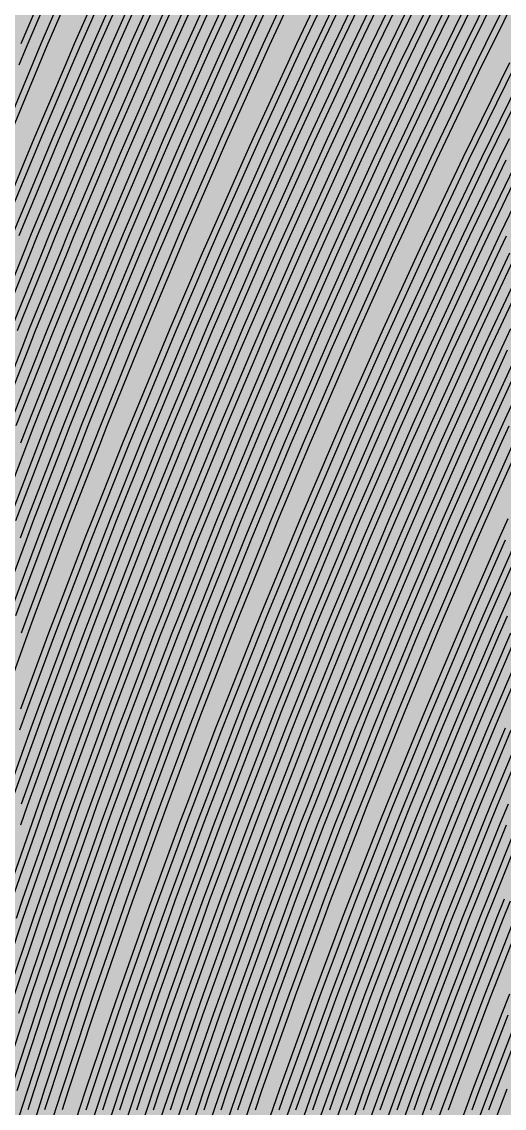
# Model space of a CAD drawing. Header units: metres. Extents: x -7220 to 10980, y -29667 to 1833.
# Drawn here: x 2994.9 to 3153.5, y -16898 to -16540.7 of the extents above; entities that cross this region are included whole.
import ezdxf

# ---------------------------------------------------------------- set-up
doc = ezdxf.new("R2010")
doc.units = ezdxf.units.M
doc.layers.add('Metal1', color=4, linetype='CONTINUOUS')
doc.layers.add('Polyimide', color=7, linetype='CONTINUOUS')

msp = doc.modelspace()

# ---------------------------------------------------------------- hatches: boundary and pattern name
at = {"layer": 'Polyimide'}
msp.add_hatch(color=7, dxfattribs=at).paths.add_polyline_path([(4099.45, -13861.55), (4142.64, -14152.77), (4214.18, -14438.35), (4313.36, -14715.55), (4439.24, -14981.69), (4590.59, -15234.21), (4765.97, -15470.68), (4963.68, -15688.82), (5181.82, -15886.53), (5418.29, -16061.91), (5670.81, -16213.26), (5936.95, -16339.14), (6214.15, -16438.32), (6499.73, -16509.85), (6790.95, -16553.05), (7085, -16567.5), (9980.38, -16567.5), (10058.79, -16571.35), (10136.45, -16582.87), (10212.6, -16601.95), (10286.52, -16628.4), (10357.49, -16661.96), (10424.83, -16702.32), (10487.89, -16749.09), (10546.06, -16801.81), (10598.78, -16859.98), (10645.55, -16923.04), (10685.91, -16990.38), (10719.48, -17061.35), (10745.93, -17135.27), (10765, -17211.43), (10776.52, -17289.08), (10780.38, -17367.5), (10780.38, -21957.3), (10741.61, -22012.91), (10705.97, -22070.59), (10673.58, -22130.14), (10644.53, -22191.39), (10618.92, -22254.16), (10596.82, -22318.25), (10578.3, -22383.46), (10563.41, -22449.6), (10552.21, -22516.46), (10544.72, -22583.84), (10540.97, -22651.53), (10540.97, -22719.32), (10544.72, -22787.01), (10552.21, -22854.38), (10563.41, -22921.24), (10578.3, -22987.38), (10596.82, -23052.6), (10618.92, -23116.68), (10644.53, -23179.45), (10673.58, -23240.71), (10705.97, -23300.26), (10741.61, -23357.93), (10780.38, -23413.54), (10780.38, -28667.5), (10776.52, -28745.91), (10765, -28823.57), (10745.93, -28899.73), (10719.48, -28973.65), (10685.91, -29044.62), (10645.55, -29111.96), (10598.78, -29175.01), (10546.06, -29233.19), (10487.89, -29285.91), (10424.83, -29332.68), (10357.49, -29373.04), (10286.52, -29406.6), (10212.6, -29433.05), (10136.45, -29452.13), (10058.79, -29463.65), (9980.38, -29467.5), (-6219.63, -29467.5), (-6298.04, -29463.65), (-6375.7, -29452.13), (-6451.85, -29433.05), (-6525.77, -29406.6), (-6596.74, -29373.04), (-6664.08, -29332.68), (-6727.14, -29285.91), (-6785.31, -29233.19), (-6838.03, -29175.01), (-6884.8, -29111.96), (-6925.16, -29044.62), (-6958.73, -28973.65), (-6985.18, -28899.73), (-7004.25, -28823.57), (-7015.77, -28745.91), (-7019.63, -28667.5), (-7019.63, -23426.32), (-6979.36, -23370.07), (-6942.33, -23311.63), (-6908.66, -23251.2), (-6878.45, -23188.96), (-6851.81, -23125.12), (-6828.81, -23059.88), (-6809.53, -22993.44), (-6794.04, -22926.02), (-6782.37, -22857.83), (-6774.57, -22789.09), (-6770.67, -22720.02), (-6770.67, -22650.84), (-6774.57, -22581.77), (-6782.37, -22513.03), (-6794.04, -22444.84), (-6809.53, -22377.42), (-6828.81, -22310.98), (-6851.81, -22245.74), (-6878.45, -22181.89), (-6908.66, -22119.66), (-6942.33, -22059.22), (-6979.36, -22000.79), (-7019.63, -21944.54), (-7019.63, -17367.5), (-7015.77, -17289.08), (-7004.25, -17211.43), (-6985.18, -17135.27), (-6958.73, -17061.35), (-6925.16, -16990.38), (-6884.8, -16923.04), (-6838.03, -16859.98), (-6785.31, -16801.81), (-6727.14, -16749.09), (-6664.08, -16702.32), (-6596.74, -16661.96), (-6525.77, -16628.4), (-6451.85, -16601.95), (-6375.7, -16582.87), (-6298.04, -16571.35), (-6219.63, -16567.5), (-3314, -16567.5), (-3019.95, -16553.05), (-2728.73, -16509.85), (-2443.15, -16438.32), (-2165.95, -16339.14), (-1899.81, -16213.26), (-1647.29, -16061.91), (-1410.82, -15886.53), (-1192.68, -15688.82), (-994.97, -15470.68), (-819.59, -15234.21), (-668.24, -14981.69), (-542.36, -14715.55), (-443.18, -14438.35), (-371.64, -14152.77), (-328.45, -13861.55), (-314, -13567.5), (-314, -13373.48), (-317.45, -13328.11), (-327.72, -13283.78), (-344.58, -13241.52), (-367.63, -13202.3), (-396.35, -13167.01), (-430.08, -13136.47), (-468.03, -13111.38), (-509.35, -13092.32), (-509.35, -13092.32), (-578.18, -13061.27), (-642.2, -13021.24), (-700.26, -12972.96), (-751.3, -12917.31), (-794.39, -12855.3), (-828.74, -12788.06), (-853.73, -12716.8), (-868.91, -12642.84), (-874, -12567.5), (-868.91, -12492.16), (-853.73, -12418.19), (-828.74, -12346.94), (-794.39, -12279.7), (-751.3, -12217.69), (-700.26, -12162.04), (-642.2, -12113.76), (-578.18, -12073.73), (-509.35, -12042.68), (-509.35, -12042.68), (-468.03, -12023.62), (-430.08, -11998.53), (-396.35, -11967.99), (-367.63, -11932.7), (-344.58, -11893.47), (-327.72, -11851.21), (-317.45, -11806.89), (-314, -11761.52), (-314, -11074.31), (-317.45, -11028.94), (-327.72, -10984.62), (-344.58, -10942.36), (-367.63, -10903.13), (-396.35, -10867.84), (-430.08, -10837.3), (-468.03, -10812.21), (-509.35, -10793.16), (-509.35, -10793.16), (-578.18, -10762.1), (-642.2, -10722.07), (-700.26, -10673.8), (-751.3, -10618.15), (-794.39, -10556.13), (-828.74, -10488.89), (-853.73, -10417.64), (-868.91, -10343.67), (-874, -10268.33), (-868.91, -10192.99), (-853.73, -10119.03), (-828.74, -10047.77), (-794.39, -9980.53), (-751.3, -9918.52), (-700.26, -9862.87), (-642.2, -9814.59), (-578.18, -9774.56), (-509.35, -9743.51), (-509.35, -9743.51), (-468.03, -9724.45), (-430.08, -9699.36), (-396.35, -9668.82), (-367.63, -9633.53), (-344.58, -9594.31), (-327.72, -9552.05), (-317.45, -9507.72), (-314, -9462.35), (-314, -8775.14), (-317.45, -8729.78), (-327.72, -8685.45), (-344.58, -8643.19), (-367.63, -8603.96), (-396.35, -8568.68), (-430.08, -8538.14), (-468.03, -8513.05), (-509.35, -8493.99), (-509.35, -8493.99), (-578.18, -8462.94), (-642.2, -8422.91), (-700.26, -8374.63), (-751.3, -8318.98), (-794.39, -8256.97), (-828.74, -8189.73), (-853.73, -8118.47), (-868.91, -8044.5), (-874, -7969.17), (-868.91, -7893.83), (-853.73, -7819.86), (-828.74, -7748.61), (-794.39, -7681.36), (-751.3, -7619.35), (-700.26, -7563.7), (-642.2, -7515.42), (-578.18, -7475.4), (-509.35, -7444.34), (-509.35, -7444.34), (-468.03, -7425.28), (-430.08, -7400.2), (-396.35, -7369.66), (-367.63, -7334.37), (-344.58, -7295.14), (-327.72, -7252.88), (-317.45, -7208.56), (-314, -7163.19), (-314, -6475.98), (-317.45, -6430.61), (-327.72, -6386.29), (-344.58, -6344.02), (-367.63, -6304.8), (-396.35, -6269.51), (-430.08, -6238.97), (-468.03, -6213.88), (-509.35, -6194.82), (-509.35, -6194.82), (-578.18, -6163.77), (-642.2, -6123.74), (-700.26, -6075.46), (-751.3, -6019.81), (-794.39, -5957.8), (-828.74, -5890.56), (-853.73, -5819.31), (-868.91, -5745.34), (-874, -5670), (-868.91, -5594.66), (-853.73, -5520.69), (-828.74, -5449.44), (-794.39, -5382.2), (-751.3, -5320.19), (-700.26, -5264.54), (-642.2, -5216.26), (-578.18, -5176.23), (-509.35, -5145.18), (-509.35, -5145.18), (-468.03, -5126.12), (-430.08, -5101.03), (-396.35, -5070.49), (-367.63, -5035.2), (-344.58, -4995.98), (-327.72, -4953.71), (-317.45, -4909.39), (-314, -4864.02), (-314, 380), (-314, 1532.5), (-269, 1532.5), (-268.78, 1525.63), (-268.1, 1518.79), (-266.98, 1512.02), (-265.42, 1505.32), (-263.43, 1498.75), (-261.01, 1492.32), (-258.17, 1486.06), (-254.93, 1480), (-251.3, 1474.17), (-247.3, 1468.58), (-242.94, 1463.27), (-238.25, 1458.25), (-233.23, 1453.56), (-227.92, 1449.2), (-222.33, 1445.2), (-216.5, 1441.57), (-210.44, 1438.33), (-204.18, 1435.49), (-197.75, 1433.07), (-191.18, 1431.08), (-184.48, 1429.52), (-177.71, 1428.4), (-170.87, 1427.72), (-164, 1427.5), (-157.13, 1427.72), (-150.29, 1428.4), (-143.52, 1429.52), (-136.82, 1431.08), (-130.25, 1433.07), (-123.82, 1435.49), (-117.56, 1438.33), (-111.5, 1441.57), (-105.67, 1445.2), (-100.08, 1449.2), (-94.77, 1453.56), (-89.75, 1458.25), (-85.06, 1463.27), (-80.7, 1468.58), (-76.7, 1474.17), (-73.07, 1480), (-69.83, 1486.06), (-66.99, 1492.32), (-64.57, 1498.75), (-62.58, 1505.32), (-61.02, 1512.02), (-59.9, 1518.79), (-59.22, 1525.63), (-59, 1532.5), (1786, 1532.5), (3835, 1532.5), (3835.21, 1539.04), (3835.86, 1545.55), (3836.92, 1552.01), (3838.41, 1558.38), (3840.31, 1564.64), (3842.61, 1570.77), (3845.31, 1576.73), (3848.4, 1582.5), (3851.85, 1588.06), (3855.66, 1593.38), (3859.82, 1598.43), (3864.29, 1603.21), (3869.07, 1607.68), (3874.12, 1611.84), (3879.44, 1615.65), (3885, 1619.1), (3890.77, 1622.19), (3896.73, 1624.89), (3902.86, 1627.19), (3909.12, 1629.09), (3915.49, 1630.58), (3921.95, 1631.64), (3928.46, 1632.29), (3935, 1632.5), (3941.54, 1632.29), (3948.05, 1631.64), (3954.51, 1630.58), (3960.88, 1629.09), (3967.14, 1627.19), (3973.27, 1624.89), (3979.23, 1622.19), (3985, 1619.1), (3990.56, 1615.65), (3995.88, 1611.84), (4000.93, 1607.68), (4005.71, 1603.21), (4010.18, 1598.43), (4014.34, 1593.38), (4018.15, 1588.06), (4021.6, 1582.5), (4024.69, 1576.73), (4027.39, 1570.77), (4029.69, 1564.64), (4031.59, 1558.38), (4033.08, 1552.01), (4034.14, 1545.55), (4034.79, 1539.04), (4035, 1532.5), (4085, 1532.5), (4085, 380), (4085, 330), (4085, -4864.02), (4088.45, -4909.39), (4098.72, -4953.71), (4115.58, -4995.98), (4138.63, -5035.2), (4167.35, -5070.49), (4201.08, -5101.03), (4239.03, -5126.12), (4280.35, -5145.18), (4280.35, -5145.18), (4349.18, -5176.23), (4413.2, -5216.26), (4471.26, -5264.54), (4522.3, -5320.19), (4565.39, -5382.2), (4599.74, -5449.44), (4624.73, -5520.69), (4639.91, -5594.66), (4645, -5670), (4639.91, -5745.34), (4624.73, -5819.31), (4599.74, -5890.56), (4565.39, -5957.8), (4522.3, -6019.81), (4471.26, -6075.46), (4413.2, -6123.74), (4349.18, -6163.77), (4280.35, -6194.82), (4239.03, -6213.88), (4201.08, -6238.97), (4167.35, -6269.51), (4138.63, -6304.8), (4115.58, -6344.02), (4098.72, -6386.29), (4088.45, -6430.61), (4085, -6475.98), (4085, -13567.5), (4099.45, -13861.55)])

# ---------------------------------------------------------------- linework, layer by layer
at = {"layer": 'Metal1'}
for points in [[(2985.22, -16672.87), (2994.98, -16647.93), (2997.49, -16641.62), (3007.6, -16616.68), (3010.2, -16610.37), (3020.66, -16585.43), (3023.35, -16579.12), (3034.17, -16554.18), (3036.96, -16547.86), (3048.14, -16522.93)], [(2985.54, -16641.62), (2995.55, -16616.68), (2998.13, -16610.37), (3008.48, -16585.43), (3011.15, -16579.12), (3021.86, -16554.18), (3024.62, -16547.87), (3035.69, -16522.94)], [(2986.05, -16610.37), (2996.31, -16585.44), (2998.95, -16579.12), (3009.56, -16554.19), (3012.29, -16547.87), (3023.25, -16522.94)], [(3123.86, -16523.79), (3111.85, -16548.7), (3108.85, -16555.02), (3097.23, -16579.93), (3094.33, -16586.24), (3083.1, -16611.16), (3080.3, -16617.47), (3069.44, -16642.39), (3066.74, -16648.7), (3056.26, -16673.62), (3053.65, -16679.92), (3043.53, -16704.85), (3041.02, -16711.15), (3031.27, -16736.08), (3028.85, -16742.38), (3019.46, -16767.31), (3017.14, -16773.6), (3008.1, -16798.53), (3005.86, -16804.83), (2997.18, -16829.76), (2995.03, -16836.06), (2986.69, -16860.99)], [(3062.4, -16523.76), (3051.11, -16548.68), (3048.3, -16554.99), (3037.39, -16579.91), (3034.67, -16586.22), (3024.12, -16611.14), (3021.49, -16617.44), (3011.29, -16642.37), (3008.76, -16648.67), (2998.91, -16673.6), (2996.47, -16679.9), (2986.97, -16704.83)], [(3074.84, -16523.77), (3063.45, -16548.68), (3060.61, -16554.99), (3049.59, -16579.91), (3046.84, -16586.22), (3036.19, -16611.14), (3033.54, -16617.45), (3023.24, -16642.37), (3020.68, -16648.67), (3010.74, -16673.6), (3008.27, -16679.9), (2998.68, -16704.83), (2996.3, -16711.13), (2987.06, -16736.06)], [(3049.96, -16523.76), (3038.78, -16548.68), (3036, -16554.98), (3025.19, -16579.91), (3022.5, -16586.21), (3012.05, -16611.14), (3009.45, -16617.44), (2999.35, -16642.36), (2996.84, -16648.67), (2987.08, -16673.59)], [(2987.13, -16922.86), (2994.93, -16897.92), (2996.95, -16891.61), (3005.09, -16866.66), (3007.19, -16860.36), (3015.69, -16835.41), (3017.88, -16829.11), (3026.73, -16804.16), (3029.01, -16797.85), (3038.21, -16772.91), (3040.59, -16766.6), (3050.15, -16741.66), (3052.62, -16735.35), (3062.55, -16710.41), (3065.11, -16704.09), (3075.41, -16679.16), (3078.07, -16672.84), (3088.75, -16647.91), (3091.5, -16641.59), (3102.56, -16616.66), (3105.42, -16610.34), (3116.86, -16585.41), (3119.82, -16579.08), (3131.65, -16554.16), (3134.71, -16547.83), (3146.94, -16522.91)], [(3037.52, -16523.75), (3026.45, -16548.67), (3023.7, -16554.98), (3012.99, -16579.9), (3010.33, -16586.21), (2999.97, -16611.13), (2997.4, -16617.43), (2987.4, -16642.36)], [(3087.73, -16523.77), (3076.21, -16548.69), (3073.34, -16555), (3062.2, -16579.92), (3059.42, -16586.23), (3048.65, -16611.15), (3045.97, -16617.45), (3035.55, -16642.37), (3032.97, -16648.68), (3022.91, -16673.6), (3020.42, -16679.91), (3010.72, -16704.83), (3008.31, -16711.13), (2998.96, -16736.06), (2996.64, -16742.36), (2987.64, -16767.29)], [(3136.3, -16523.8), (3124.18, -16548.7), (3121.15, -16555.02), (3109.43, -16579.93), (3106.5, -16586.25), (3095.17, -16611.16), (3092.34, -16617.47), (3081.39, -16642.39), (3078.66, -16648.7), (3068.08, -16673.62), (3065.45, -16679.93), (3055.25, -16704.85), (3052.71, -16711.15), (3042.88, -16736.08), (3040.43, -16742.38), (3030.96, -16767.31), (3028.61, -16773.61), (3019.49, -16798.54), (3017.24, -16804.83), (3008.47, -16829.77), (3006.3, -16836.06), (2997.89, -16861), (2995.81, -16867.29), (2987.74, -16892.22)], [(3025.08, -16523.75), (3014.12, -16548.67), (3011.39, -16554.98), (3000.79, -16579.9), (2998.16, -16586.2), (2987.9, -16611.13)], [(2988.31, -16579.13), (2998.65, -16554.19), (3001.31, -16547.88), (3012, -16522.94)], [(2989.12, -16797.86), (2998.04, -16772.92), (3000.34, -16766.61), (3009.61, -16741.67), (3012, -16735.36), (3021.62, -16710.42), (3024.11, -16704.11), (3034.09, -16679.17), (3036.66, -16672.85), (3047.01, -16647.92), (3049.68, -16641.6), (3060.39, -16616.67), (3063.16, -16610.35), (3074.25, -16585.42), (3077.11, -16579.1), (3088.58, -16554.17), (3091.54, -16547.84), (3103.4, -16522.92)], [(2989.64, -16829.11), (2998.29, -16804.17), (3000.52, -16797.86), (3009.52, -16772.92), (3011.84, -16766.61), (3021.19, -16741.67), (3023.61, -16735.35), (3033.32, -16710.42), (3035.82, -16704.1), (3045.89, -16679.17), (3048.49, -16672.85), (3058.93, -16647.92), (3061.63, -16641.6), (3072.44, -16616.67), (3075.23, -16610.34), (3086.42, -16585.42), (3089.31, -16579.09), (3100.89, -16554.17), (3103.88, -16547.84), (3115.84, -16522.92)], [(3013.83, -16523.74), (3003.15, -16548.66), (3000.49, -16554.96), (2990.16, -16579.89)], [(2990.39, -16860.36), (2998.77, -16835.42), (3000.94, -16829.11), (3009.66, -16804.17), (3011.92, -16797.86), (3021, -16772.92), (3023.34, -16766.6), (3032.78, -16741.67), (3035.21, -16735.35), (3045.01, -16710.42), (3047.54, -16704.1), (3057.7, -16679.17), (3060.32, -16672.85), (3070.86, -16647.92), (3073.58, -16641.59), (3084.49, -16616.67), (3087.31, -16610.34), (3098.6, -16585.42), (3101.51, -16579.09), (3113.19, -16554.17), (3116.21, -16547.84), (3128.28, -16522.92)], [(2990.96, -16704.12), (3000.51, -16679.18), (3002.97, -16672.87), (3012.86, -16647.93), (3015.42, -16641.61), (3025.67, -16616.68), (3028.31, -16610.36), (3038.92, -16585.43), (3041.65, -16579.11), (3052.63, -16554.18), (3055.46, -16547.86), (3066.8, -16522.93)], [(2990.98, -16735.37), (3000.28, -16710.43), (3002.67, -16704.12), (3012.31, -16679.18), (3014.8, -16672.86), (3024.79, -16647.93), (3027.37, -16641.61), (3037.72, -16616.68), (3040.38, -16610.36), (3051.09, -16585.43), (3053.86, -16579.11), (3064.93, -16554.18), (3067.79, -16547.85), (3079.24, -16522.93)], [(3105.2, -16523.78), (3093.35, -16548.7), (3090.4, -16555.01), (3078.93, -16579.93), (3076.07, -16586.24), (3064.99, -16611.15), (3062.23, -16617.46), (3051.52, -16642.38), (3048.85, -16648.69), (3038.51, -16673.61), (3035.94, -16679.92), (3025.96, -16704.84), (3023.49, -16711.15), (3013.87, -16736.07), (3011.48, -16742.37), (3002.22, -16767.3), (2999.92, -16773.6), (2991.01, -16798.53)], [(2991.14, -16672.87), (3000.94, -16647.93), (3003.47, -16641.62), (3013.62, -16616.68), (3016.24, -16610.37), (3026.74, -16585.43), (3029.45, -16579.11), (3040.32, -16554.18), (3043.12, -16547.86), (3054.36, -16522.93)], [(2991.39, -16891.61), (2999.5, -16866.67), (3001.59, -16860.36), (3010.05, -16835.41), (3012.23, -16829.11), (3021.04, -16804.16), (3023.31, -16797.85), (3032.47, -16772.91), (3034.84, -16766.6), (3044.36, -16741.66), (3046.82, -16735.35), (3056.7, -16710.41), (3059.25, -16704.1), (3069.51, -16679.16), (3072.16, -16672.84), (3082.79, -16647.91), (3085.53, -16641.59), (3096.54, -16616.66), (3099.38, -16610.34), (3110.77, -16585.41), (3113.72, -16579.09), (3125.5, -16554.16), (3128.54, -16547.83), (3140.72, -16522.91)], [(2991.52, -16641.62), (3001.57, -16616.68), (3004.16, -16610.37), (3014.57, -16585.43), (3017.25, -16579.12), (3028.02, -16554.18), (3030.79, -16547.86), (3041.92, -16522.93)], [(3117.64, -16523.79), (3105.68, -16548.7), (3102.7, -16555.02), (3091.13, -16579.93), (3088.25, -16586.24), (3077.06, -16611.16), (3074.27, -16617.47), (3063.47, -16642.39), (3060.78, -16648.7), (3050.34, -16673.62), (3047.75, -16679.92), (3037.68, -16704.85), (3035.18, -16711.15), (3025.47, -16736.07), (3023.06, -16742.38), (3013.72, -16767.3), (3011.4, -16773.6), (3002.4, -16798.53), (3000.18, -16804.83), (2991.53, -16829.76)], [(2992.09, -16610.37), (3002.4, -16585.44), (3005.05, -16579.12), (3015.71, -16554.19), (3018.46, -16547.87), (3029.47, -16522.94)], [(3130.08, -16523.79), (3118.01, -16548.7), (3115, -16555.02), (3103.33, -16579.93), (3100.42, -16586.25), (3089.13, -16611.16), (3086.32, -16617.47), (3075.41, -16642.39), (3072.7, -16648.7), (3062.17, -16673.62), (3059.55, -16679.93), (3049.39, -16704.85), (3046.87, -16711.15), (3037.07, -16736.08), (3034.64, -16742.38), (3025.21, -16767.31), (3022.87, -16773.61), (3013.8, -16798.54), (3011.55, -16804.83), (3002.82, -16829.76), (3000.67, -16836.06), (2992.29, -16860.99)], [(2992.65, -16922.86), (3000.48, -16897.91), (3002.5, -16891.61), (3010.68, -16866.66), (3012.8, -16860.36), (3021.33, -16835.41), (3023.53, -16829.1), (3032.41, -16804.16), (3034.71, -16797.85), (3043.95, -16772.91), (3046.33, -16766.6), (3055.94, -16741.66), (3058.42, -16735.35), (3068.39, -16710.41), (3070.97, -16704.09), (3081.32, -16679.16), (3083.99, -16672.84), (3094.71, -16647.91), (3097.48, -16641.59), (3108.59, -16616.66), (3111.45, -16610.34), (3122.95, -16585.41), (3125.92, -16579.08), (3137.81, -16554.16), (3140.88, -16547.83), (3153.16, -16522.91)], [(3068.62, -16523.76), (3057.28, -16548.68), (3054.46, -16554.99), (3043.49, -16579.91), (3040.76, -16586.22), (3030.15, -16611.14), (3027.51, -16617.45), (3017.27, -16642.37), (3014.72, -16648.67), (3004.83, -16673.6), (3002.37, -16679.9), (2992.83, -16704.83)], [(3081.06, -16523.77), (3069.61, -16548.68), (3066.76, -16555), (3055.69, -16579.91), (3052.93, -16586.22), (3042.22, -16611.14), (3039.56, -16617.45), (3029.22, -16642.37), (3026.64, -16648.68), (3016.66, -16673.6), (3014.18, -16679.9), (3004.54, -16704.83), (3002.15, -16711.13), (2992.86, -16736.06)], [(3056.18, -16523.76), (3044.95, -16548.68), (3042.15, -16554.99), (3031.29, -16579.91), (3028.59, -16586.21), (3018.08, -16611.14), (3015.47, -16617.44), (3005.32, -16642.37), (3002.8, -16648.67), (2993, -16673.6)], [(2993.13, -16835.42), (2995.29, -16829.11), (3003.98, -16804.17), (3006.22, -16797.86), (3015.26, -16772.92), (3017.59, -16766.61), (3026.98, -16741.67), (3029.41, -16735.35), (3039.16, -16710.42), (3041.68, -16704.1), (3051.8, -16679.17), (3054.41, -16672.85), (3064.9, -16647.92), (3067.6, -16641.6), (3078.47, -16616.67), (3081.27, -16610.34), (3092.51, -16585.42), (3095.41, -16579.09), (3107.04, -16554.17), (3110.04, -16547.84), (3122.06, -16522.92)], [(3142.52, -16523.8), (3130.34, -16548.71), (3127.31, -16555.02), (3115.53, -16579.93), (3112.59, -16586.25), (3101.2, -16611.16), (3098.36, -16617.48), (3087.36, -16642.39), (3084.62, -16648.7), (3074, -16673.62), (3071.36, -16679.93), (3061.11, -16704.85), (3058.56, -16711.16), (3048.68, -16736.08), (3046.22, -16742.38), (3036.71, -16767.31), (3034.35, -16773.61), (3025.19, -16798.54), (3022.92, -16804.84), (3014.12, -16829.77), (3011.94, -16836.06), (3003.49, -16861), (3001.4, -16867.29), (2993.3, -16892.23)], [(3043.74, -16523.75), (3032.62, -16548.67), (3029.85, -16554.98), (3019.09, -16579.9), (3016.41, -16586.21), (3006.01, -16611.13), (3003.42, -16617.44), (2993.37, -16642.36)], [(2993.91, -16866.67), (2995.99, -16860.36), (3004.41, -16835.42), (3006.58, -16829.11), (3015.35, -16804.17), (3017.61, -16797.86), (3026.73, -16772.91), (3029.09, -16766.6), (3038.57, -16741.66), (3041.01, -16735.35), (3050.86, -16710.41), (3053.4, -16704.1), (3063.61, -16679.16), (3066.24, -16672.85), (3076.82, -16647.91), (3079.55, -16641.59), (3090.51, -16616.66), (3093.34, -16610.34), (3104.69, -16585.41), (3107.61, -16579.09), (3119.35, -16554.16), (3122.38, -16547.83), (3134.5, -16522.91)], [(3007.16, -16523.73), (2996.55, -16548.66), (2993.91, -16554.96)], [(3031.3, -16523.75), (3020.29, -16548.67), (3017.55, -16554.98), (3006.89, -16579.9), (3004.24, -16586.21), (2993.94, -16611.13)], [(3098.98, -16523.78), (3087.19, -16548.69), (3084.24, -16555.01), (3072.83, -16579.92), (3069.99, -16586.24), (3058.95, -16611.15), (3056.21, -16617.46), (3045.54, -16642.38), (3042.89, -16648.69), (3032.6, -16673.61), (3030.04, -16679.92), (3020.11, -16704.84), (3017.64, -16711.14), (3008.07, -16736.07), (3005.69, -16742.37), (2996.47, -16767.3), (2994.19, -16773.6)], [(2994.43, -16710.43), (2996.81, -16704.12), (3006.41, -16679.18), (3008.88, -16672.87), (3018.83, -16647.93), (3021.39, -16641.61), (3031.69, -16616.68), (3034.35, -16610.36), (3045.01, -16585.43), (3047.76, -16579.11), (3058.78, -16554.18), (3061.62, -16547.86), (3073.02, -16522.93)], [(3111.42, -16523.79), (3099.52, -16548.7), (3096.55, -16555.01), (3085.03, -16579.93), (3082.16, -16586.24), (3071.02, -16611.16), (3068.25, -16617.47), (3057.49, -16642.39), (3054.82, -16648.69), (3044.43, -16673.61), (3041.84, -16679.92), (3031.82, -16704.84), (3029.33, -16711.15), (3019.67, -16736.07), (3017.27, -16742.37), (3007.97, -16767.3), (3005.66, -16773.6), (2996.71, -16798.53), (2994.49, -16804.83)], [(2994.59, -16766.61), (3003.82, -16741.67), (3006.2, -16735.36), (3015.78, -16710.42), (3018.25, -16704.11), (3028.18, -16679.17), (3030.75, -16672.85), (3041.05, -16647.92), (3043.7, -16641.6), (3054.37, -16616.67), (3057.12, -16610.35), (3068.16, -16585.42), (3071.01, -16579.1), (3082.43, -16554.17), (3085.38, -16547.84), (3097.18, -16522.92)], [(2994.6, -16679.18), (2997.05, -16672.87), (3006.9, -16647.93), (3009.44, -16641.62), (3019.64, -16616.68), (3022.27, -16610.36), (3032.83, -16585.43), (3035.55, -16579.11), (3046.47, -16554.18), (3049.29, -16547.86), (3060.58, -16522.93)], [(2994.71, -16547.88), (3005.32, -16522.95)], [(2994.76, -16741.68), (2997.09, -16735.37), (3006.44, -16710.43), (3008.85, -16704.11), (3018.55, -16679.18), (3021.06, -16672.86), (3031.11, -16647.93), (3033.71, -16641.61), (3044.12, -16616.68), (3046.81, -16610.36), (3057.59, -16585.43), (3060.37, -16579.1), (3071.52, -16554.18), (3074.4, -16547.85), (3085.92, -16522.93)], [(2994.82, -16797.86), (3003.78, -16772.92), (3006.09, -16766.61), (3015.4, -16741.67), (3017.8, -16735.36), (3027.47, -16710.42), (3029.96, -16704.1), (3039.99, -16679.17), (3042.58, -16672.85), (3052.97, -16647.92), (3055.65, -16641.6), (3066.42, -16616.67), (3069.2, -16610.35), (3080.34, -16585.42), (3083.21, -16579.09), (3094.73, -16554.17), (3097.71, -16547.84), (3109.62, -16522.92)], [(3148.74, -16523.8), (3136.51, -16548.71), (3133.46, -16555.03), (3121.63, -16579.94), (3118.68, -16586.25), (3107.24, -16611.17), (3104.39, -16617.48), (3093.33, -16642.39), (3090.58, -16648.71), (3079.91, -16673.62), (3077.26, -16679.93), (3066.96, -16704.85), (3064.4, -16711.16), (3054.48, -16736.08), (3052.01, -16742.38), (3042.46, -16767.31), (3040.09, -16773.61), (3030.89, -16798.54), (3028.61, -16804.84), (3019.77, -16829.77), (3017.58, -16836.06), (3009.09, -16861), (3006.99, -16867.29), (2998.85, -16892.23), (2996.84, -16898.52)], [(2998.35, -16922.86), (3006.23, -16897.91), (3008.27, -16891.61), (3016.5, -16866.66), (3018.62, -16860.36), (3027.2, -16835.41), (3029.42, -16829.1), (3038.36, -16804.16), (3040.67, -16797.85), (3049.96, -16772.91), (3052.36, -16766.6), (3062.03, -16741.66), (3064.52, -16735.34), (3074.56, -16710.41), (3077.15, -16704.09), (3087.56, -16679.16), (3090.24, -16672.84), (3101.03, -16647.91), (3103.82, -16641.59), (3114.99, -16616.66), (3117.88, -16610.33), (3129.44, -16585.41), (3132.43, -16579.08), (3144.39, -16554.16), (3147.48, -16547.83), (3159.84, -16522.91)], [(3154.96, -16523.8), (3142.67, -16548.71), (3139.61, -16555.03), (3127.73, -16579.94), (3124.76, -16586.25), (3113.27, -16611.17), (3110.41, -16617.48), (3099.31, -16642.4), (3096.54, -16648.71), (3085.83, -16673.63), (3083.16, -16679.93), (3072.82, -16704.85), (3070.25, -16711.16), (3060.28, -16736.08), (3057.81, -16742.39), (3048.2, -16767.31), (3045.82, -16773.61), (3036.58, -16798.54), (3034.29, -16804.84), (3025.41, -16829.77), (3023.22, -16836.07), (3014.69, -16861), (3012.58, -16867.29), (3004.41, -16892.23), (3002.39, -16898.52)], [(3161.63, -16523.8), (3149.28, -16548.71), (3146.19, -16555.03), (3134.24, -16579.94), (3131.26, -16586.26), (3119.7, -16611.17), (3116.82, -16617.48), (3105.65, -16642.4), (3102.87, -16648.71), (3092.08, -16673.63), (3089.4, -16679.94), (3079, -16704.86), (3076.41, -16711.16), (3066.38, -16736.09), (3063.89, -16742.39), (3054.23, -16767.31), (3051.84, -16773.62), (3042.54, -16798.54), (3040.24, -16804.84), (3031.3, -16829.77), (3029.09, -16836.07), (3020.51, -16861), (3018.39, -16867.3), (3010.17, -16892.23), (3008.14, -16898.52)], [(3005.97, -16922.86), (3014.03, -16897.91), (3016.11, -16891.6), (3024.53, -16866.66), (3026.7, -16860.35), (3035.48, -16835.41), (3037.74, -16829.1), (3046.88, -16804.16), (3049.24, -16797.84), (3058.75, -16772.91), (3061.2, -16766.59), (3071.08, -16741.66), (3073.64, -16735.34), (3083.9, -16710.41), (3086.55, -16704.08), (3097.19, -16679.16), (3099.94, -16672.83), (3110.97, -16647.91), (3113.82, -16641.58), (3125.24, -16616.65), (3128.19, -16610.33), (3140.02, -16585.4), (3143.07, -16579.07), (3155.3, -16554.15)], [(3011.48, -16922.85), (3019.58, -16897.91), (3021.67, -16891.6), (3030.12, -16866.66), (3032.3, -16860.35), (3041.11, -16835.41), (3043.39, -16829.1), (3052.57, -16804.16), (3054.94, -16797.84), (3064.49, -16772.91), (3066.95, -16766.59), (3076.88, -16741.66), (3079.44, -16735.34), (3089.74, -16710.4), (3092.4, -16704.08), (3103.09, -16679.15), (3105.85, -16672.83), (3116.93, -16647.9), (3119.79, -16641.58), (3131.26, -16616.65), (3134.23, -16610.32), (3146.1, -16585.4), (3149.17, -16579.07), (3161.45, -16554.15)], [(3157.09, -16555.04), (3144.87, -16579.95), (3141.82, -16586.27), (3130, -16611.18), (3127.06, -16617.49), (3115.64, -16642.41), (3112.79, -16648.72), (3101.77, -16673.63), (3099.02, -16679.95), (3088.39, -16704.86), (3085.74, -16711.17), (3075.49, -16736.09), (3072.94, -16742.4), (3063.07, -16767.32), (3060.61, -16773.63), (3051.11, -16798.55), (3048.76, -16804.85), (3039.62, -16829.78), (3037.36, -16836.08), (3028.59, -16861.01), (3026.42, -16867.3), (3018.01, -16892.24), (3015.93, -16898.53)], [(3163.24, -16555.04), (3150.97, -16579.95), (3147.91, -16586.27), (3136.04, -16611.18), (3133.08, -16617.5), (3121.61, -16642.41), (3118.75, -16648.72), (3107.68, -16673.64), (3104.93, -16679.95), (3094.24, -16704.86), (3091.59, -16711.17), (3081.29, -16736.09), (3078.73, -16742.4), (3068.81, -16767.32), (3066.35, -16773.63), (3056.81, -16798.55), (3054.44, -16804.85), (3045.27, -16829.78), (3043, -16836.08), (3034.19, -16861.01), (3032.01, -16867.31), (3023.56, -16892.24), (3021.48, -16898.53)], [(3017, -16922.85), (3025.12, -16897.91), (3027.22, -16891.6), (3035.71, -16866.66), (3037.9, -16860.35), (3046.75, -16835.41), (3049.04, -16829.09), (3058.25, -16804.16), (3060.64, -16797.84), (3070.22, -16772.9), (3072.7, -16766.59), (3082.67, -16741.65), (3085.24, -16735.33), (3095.59, -16710.4), (3098.26, -16704.08), (3108.99, -16679.15), (3111.77, -16672.83), (3122.89, -16647.9), (3125.77, -16641.58), (3137.29, -16616.65), (3140.27, -16610.32), (3152.19, -16585.4), (3155.27, -16579.07)], [(3022.51, -16922.85), (3030.67, -16897.91), (3032.78, -16891.6), (3041.3, -16866.66), (3043.5, -16860.35), (3052.39, -16835.41), (3054.69, -16829.09), (3063.94, -16804.15), (3066.33, -16797.84), (3075.96, -16772.9), (3078.45, -16766.59), (3088.46, -16741.65), (3091.04, -16735.33), (3101.43, -16710.4), (3104.12, -16704.08), (3114.9, -16679.15), (3117.68, -16672.83), (3128.85, -16647.9), (3131.74, -16641.57), (3143.31, -16616.65), (3146.3, -16610.32), (3158.28, -16585.4)], [(3028.02, -16922.85), (3036.22, -16897.91), (3038.33, -16891.6), (3046.89, -16866.65), (3049.1, -16860.34), (3058.03, -16835.4), (3060.33, -16829.09), (3069.63, -16804.15), (3072.03, -16797.84), (3081.7, -16772.9), (3084.2, -16766.58), (3094.25, -16741.65), (3096.85, -16735.33), (3107.28, -16710.4), (3109.98, -16704.08), (3120.8, -16679.15), (3123.6, -16672.83), (3134.82, -16647.9), (3137.72, -16641.57), (3149.34, -16616.65), (3152.34, -16610.32), (3164.37, -16585.4)], [(3153.99, -16586.27), (3142.07, -16611.18), (3139.1, -16617.5), (3127.59, -16642.41), (3124.72, -16648.72), (3113.6, -16673.64), (3110.83, -16679.95), (3100.1, -16704.87), (3097.43, -16711.18), (3087.09, -16736.1), (3084.52, -16742.4), (3074.56, -16767.32), (3072.09, -16773.63), (3062.5, -16798.55), (3060.13, -16804.85), (3050.92, -16829.78), (3048.63, -16836.08), (3039.79, -16861.01), (3037.6, -16867.31), (3029.12, -16892.24), (3027.02, -16898.53)], [(3160.08, -16586.27), (3148.11, -16611.18), (3145.12, -16617.5), (3133.56, -16642.41), (3130.68, -16648.73), (3119.51, -16673.64), (3116.73, -16679.95), (3105.96, -16704.87), (3103.28, -16711.18), (3092.89, -16736.1), (3090.31, -16742.4), (3080.31, -16767.33), (3077.83, -16773.63), (3068.2, -16798.55), (3065.82, -16804.86), (3056.56, -16829.78), (3054.27, -16836.08), (3045.39, -16861.01), (3043.19, -16867.31), (3034.67, -16892.24), (3032.57, -16898.53)], [(3154.14, -16611.18), (3151.15, -16617.5), (3139.53, -16642.41), (3136.64, -16648.73), (3125.42, -16673.64), (3122.63, -16679.95), (3111.81, -16704.87), (3109.12, -16711.18), (3098.69, -16736.1), (3096.1, -16742.41), (3086.06, -16767.33), (3083.56, -16773.63), (3073.9, -16798.56), (3071.5, -16804.86), (3062.21, -16829.78), (3059.91, -16836.08), (3050.99, -16861.01), (3048.78, -16867.31), (3040.23, -16892.24), (3038.11, -16898.54)], [(3033.53, -16922.85), (3041.76, -16897.9), (3043.89, -16891.6), (3052.48, -16866.65), (3054.7, -16860.34), (3063.67, -16835.4), (3065.98, -16829.09), (3075.32, -16804.15), (3077.73, -16797.84), (3087.44, -16772.9), (3089.95, -16766.58), (3100.04, -16741.65), (3102.65, -16735.33), (3113.13, -16710.4), (3115.83, -16704.08), (3126.7, -16679.15), (3129.51, -16672.82), (3140.78, -16647.9), (3143.69, -16641.57), (3155.36, -16616.65)], [(3039.04, -16922.85), (3047.31, -16897.9), (3049.44, -16891.6), (3058.08, -16866.65), (3060.31, -16860.34), (3069.31, -16835.4), (3071.63, -16829.09), (3081, -16804.15), (3083.43, -16797.84), (3093.18, -16772.9), (3095.7, -16766.58), (3105.83, -16741.65), (3108.45, -16735.33), (3118.97, -16710.4), (3121.69, -16704.08), (3132.61, -16679.15), (3135.43, -16672.82), (3146.74, -16647.9), (3149.67, -16641.57), (3161.38, -16616.65)], [(3157.17, -16617.5), (3145.51, -16642.41), (3142.6, -16648.73), (3131.34, -16673.64), (3128.54, -16679.96), (3117.67, -16704.87), (3114.97, -16711.18), (3104.49, -16736.1), (3101.89, -16742.41), (3091.81, -16767.33), (3089.3, -16773.63), (3079.59, -16798.56), (3077.19, -16804.86), (3067.86, -16829.78), (3065.55, -16836.09), (3056.59, -16861.01), (3054.37, -16867.31), (3045.78, -16892.24), (3043.66, -16898.54)], [(3163.19, -16617.51), (3151.48, -16642.41), (3148.56, -16648.73), (3137.25, -16673.64), (3134.44, -16679.96), (3123.53, -16704.87), (3120.81, -16711.18), (3110.3, -16736.1), (3107.68, -16742.41), (3097.55, -16767.33), (3095.04, -16773.64), (3085.29, -16798.56), (3082.87, -16804.86), (3073.51, -16829.79), (3071.18, -16836.09), (3062.19, -16861.01), (3059.96, -16867.31), (3051.34, -16892.24), (3049.2, -16898.54)], [(3044.55, -16922.85), (3052.85, -16897.9), (3055, -16891.59), (3063.67, -16866.65), (3065.91, -16860.34), (3074.94, -16835.4), (3077.28, -16829.09), (3086.69, -16804.15), (3089.12, -16797.83), (3098.92, -16772.9), (3101.45, -16766.58), (3111.62, -16741.65), (3114.25, -16735.33), (3124.82, -16710.4), (3127.55, -16704.07), (3138.51, -16679.15), (3141.34, -16672.82), (3152.71, -16647.9), (3155.64, -16641.57)], [(3050.07, -16922.85), (3058.4, -16897.9), (3060.56, -16891.59), (3069.26, -16866.65), (3071.51, -16860.34), (3080.58, -16835.4), (3082.93, -16829.09), (3092.38, -16804.15), (3094.82, -16797.83), (3104.65, -16772.9), (3107.2, -16766.58), (3117.41, -16741.65), (3120.06, -16735.33), (3130.67, -16710.4), (3133.41, -16704.07), (3144.41, -16679.15), (3147.26, -16672.82), (3158.67, -16647.9)], [(3154.52, -16648.73), (3143.17, -16673.64), (3140.34, -16679.96), (3129.38, -16704.87), (3126.66, -16711.19), (3116.1, -16736.1), (3113.47, -16742.41), (3103.3, -16767.33), (3100.78, -16773.64), (3090.99, -16798.56), (3088.56, -16804.86), (3079.15, -16829.79), (3076.82, -16836.09), (3067.79, -16861.02), (3065.55, -16867.32), (3056.89, -16892.24), (3054.75, -16898.54)], [(3055.58, -16922.85), (3063.95, -16897.9), (3066.11, -16891.59), (3074.85, -16866.65), (3077.11, -16860.34), (3086.22, -16835.4), (3088.58, -16829.08), (3098.07, -16804.15), (3100.52, -16797.83), (3110.39, -16772.9), (3112.94, -16766.58), (3123.21, -16741.65), (3125.86, -16735.32), (3136.51, -16710.4), (3139.27, -16704.07), (3150.32, -16679.15), (3153.18, -16672.82), (3164.63, -16647.9)], [(3160.48, -16648.74), (3149.08, -16673.65), (3146.24, -16679.96), (3135.24, -16704.87), (3132.5, -16711.19), (3121.9, -16736.1), (3119.26, -16742.41), (3109.05, -16767.33), (3106.51, -16773.64), (3096.68, -16798.56), (3094.25, -16804.87), (3084.8, -16829.79), (3082.46, -16836.09), (3073.39, -16861.02), (3071.14, -16867.32), (3062.45, -16892.25), (3060.3, -16898.54)], [(3155, -16673.65), (3152.14, -16679.96), (3141.1, -16704.88), (3138.35, -16711.19), (3127.7, -16736.1), (3125.05, -16742.42), (3114.8, -16767.33), (3112.25, -16773.64), (3102.38, -16798.56), (3099.93, -16804.87), (3090.45, -16829.79), (3088.1, -16836.09), (3078.99, -16861.02), (3076.73, -16867.32), (3068, -16892.25), (3065.84, -16898.54)], [(3061.28, -16922.84), (3069.7, -16897.9), (3071.87, -16891.59), (3080.66, -16866.65), (3082.93, -16860.34), (3092.1, -16835.4), (3094.47, -16829.08), (3104.01, -16804.15), (3106.48, -16797.83), (3116.41, -16772.9), (3118.97, -16766.58), (3129.29, -16741.65), (3131.96, -16735.32), (3142.68, -16710.4), (3145.45, -16704.07), (3156.56, -16679.15)], [(3158.38, -16679.97), (3147.28, -16704.88), (3144.51, -16711.19), (3133.8, -16736.11), (3131.14, -16742.42), (3120.83, -16767.34), (3118.26, -16773.64), (3108.34, -16798.56), (3105.88, -16804.87), (3096.34, -16829.79), (3093.97, -16836.1), (3084.81, -16861.02), (3082.55, -16867.32), (3073.76, -16892.25), (3071.59, -16898.55)], [(3068.9, -16922.84), (3077.5, -16897.9), (3079.72, -16891.58), (3088.69, -16866.65), (3091.01, -16860.33), (3100.37, -16835.39), (3102.79, -16829.08), (3112.53, -16804.14), (3115.05, -16797.82), (3125.19, -16772.89), (3127.81, -16766.57), (3138.35, -16741.64), (3141.07, -16735.32), (3152.01, -16710.39), (3154.84, -16704.06)], [(3074.42, -16922.84), (3083.04, -16897.9), (3085.28, -16891.58), (3094.28, -16866.65), (3096.61, -16860.33), (3106.01, -16835.39), (3108.44, -16829.08), (3118.22, -16804.14), (3120.75, -16797.82), (3130.93, -16772.89), (3133.56, -16766.57), (3144.14, -16741.64), (3146.88, -16735.31), (3157.86, -16710.39)], [(3153.84, -16711.2), (3142.91, -16736.11), (3140.19, -16742.43), (3129.66, -16767.34), (3127.04, -16773.65), (3116.91, -16798.57), (3114.39, -16804.88), (3104.65, -16829.8), (3102.24, -16836.1), (3092.89, -16861.03), (3090.57, -16867.33), (3081.6, -16892.25), (3079.39, -16898.55)], [(3079.93, -16922.84), (3088.59, -16897.9), (3090.83, -16891.58), (3099.88, -16866.64), (3102.21, -16860.33), (3111.65, -16835.39), (3114.09, -16829.07), (3123.91, -16804.14), (3126.45, -16797.82), (3136.67, -16772.89), (3139.31, -16766.57), (3149.93, -16741.64), (3152.68, -16735.31), (3163.71, -16710.39)], [(3159.69, -16711.2), (3148.71, -16736.11), (3145.98, -16742.43), (3135.41, -16767.34), (3132.78, -16773.65), (3122.61, -16798.57), (3120.08, -16804.88), (3110.3, -16829.8), (3107.88, -16836.11), (3098.49, -16861.03), (3096.16, -16867.33), (3087.16, -16892.26), (3084.93, -16898.56)], [(3154.51, -16736.12), (3151.77, -16742.43), (3141.15, -16767.34), (3138.52, -16773.66), (3128.3, -16798.57), (3125.77, -16804.88), (3115.95, -16829.8), (3113.51, -16836.11), (3104.09, -16861.03), (3101.75, -16867.33), (3092.71, -16892.26), (3090.48, -16898.56)], [(3085.44, -16922.83), (3094.14, -16897.89), (3096.39, -16891.58), (3105.47, -16866.64), (3107.82, -16860.33), (3117.28, -16835.39), (3119.73, -16829.07), (3129.6, -16804.14), (3132.15, -16797.82), (3142.41, -16772.89), (3145.06, -16766.57), (3155.72, -16741.64)], [(3090.95, -16922.83), (3099.68, -16897.89), (3101.94, -16891.58), (3111.06, -16866.64), (3113.42, -16860.33), (3122.92, -16835.39), (3125.38, -16829.07), (3135.28, -16804.14), (3137.84, -16797.82), (3148.14, -16772.89), (3150.81, -16766.56), (3161.51, -16741.64)], [(3157.56, -16742.43), (3146.9, -16767.35), (3144.25, -16773.66), (3134, -16798.57), (3131.45, -16804.88), (3121.6, -16829.8), (3119.15, -16836.11), (3109.69, -16861.03), (3107.34, -16867.33), (3098.27, -16892.26), (3096.02, -16898.56)], [(3163.35, -16742.43), (3152.65, -16767.35), (3149.99, -16773.66), (3139.7, -16798.58), (3137.14, -16804.89), (3127.24, -16829.8), (3124.79, -16836.11), (3115.29, -16861.03), (3112.93, -16867.34), (3103.82, -16892.26), (3101.57, -16898.56)], [(3096.46, -16922.83), (3105.23, -16897.89), (3107.5, -16891.58), (3116.65, -16866.64), (3119.02, -16860.32), (3128.56, -16835.39), (3131.03, -16829.07), (3140.97, -16804.14), (3143.54, -16797.82), (3153.88, -16772.89)], [(3101.98, -16922.83), (3110.77, -16897.89), (3113.05, -16891.58), (3122.24, -16866.64), (3124.62, -16860.32), (3134.2, -16835.39), (3136.68, -16829.07), (3146.66, -16804.14), (3149.24, -16797.82), (3159.62, -16772.89)], [(3155.73, -16773.66), (3145.39, -16798.58), (3142.83, -16804.89), (3132.89, -16829.8), (3130.43, -16836.11), (3120.89, -16861.03), (3118.52, -16867.34), (3109.38, -16892.26), (3107.11, -16898.56)], [(3161.46, -16773.66), (3151.09, -16798.58), (3148.51, -16804.89), (3138.54, -16829.81), (3136.06, -16836.11), (3126.49, -16861.03), (3124.11, -16867.34), (3114.93, -16892.26), (3112.66, -16898.56)], [(3107.49, -16922.83), (3116.32, -16897.89), (3118.61, -16891.58), (3127.83, -16866.64), (3130.22, -16860.32), (3139.84, -16835.39), (3142.33, -16829.07), (3152.34, -16804.14), (3154.94, -16797.81)], [(3113, -16922.83), (3121.87, -16897.89), (3124.16, -16891.57), (3133.42, -16866.64), (3135.82, -16860.32), (3145.48, -16835.39), (3147.98, -16829.07), (3158.03, -16804.14)], [(3154.2, -16804.89), (3144.19, -16829.81), (3141.7, -16836.12), (3132.09, -16861.04), (3129.7, -16867.34), (3120.49, -16892.26), (3118.2, -16898.57)], [(3159.88, -16804.89), (3149.83, -16829.81), (3147.34, -16836.12), (3137.69, -16861.04), (3135.3, -16867.34), (3126.04, -16892.26), (3123.75, -16898.57)], [(3118.51, -16922.83), (3127.41, -16897.89), (3129.72, -16891.57), (3139.01, -16866.64), (3141.42, -16860.32), (3151.11, -16835.39), (3153.62, -16829.07)], [(3155.48, -16829.81), (3152.98, -16836.12), (3143.29, -16861.04), (3140.89, -16867.34), (3131.59, -16892.27), (3129.29, -16898.57)], [(3124.21, -16922.83), (3133.16, -16897.89), (3135.48, -16891.57), (3144.83, -16866.64), (3147.25, -16860.32), (3156.99, -16835.39)], [(3158.85, -16836.12), (3149.11, -16861.04), (3146.7, -16867.35), (3137.36, -16892.27), (3135.04, -16898.57)], [(3131.84, -16922.82), (3140.96, -16897.89), (3143.33, -16891.57), (3152.86, -16866.63), (3155.33, -16860.31)], [(3137.35, -16922.82), (3146.51, -16897.88), (3148.88, -16891.56), (3158.45, -16866.63)], [(3154.72, -16867.35), (3145.2, -16892.27), (3142.84, -16898.58)], [(3160.31, -16867.36), (3150.75, -16892.27), (3148.38, -16898.58)], [(3142.86, -16922.82), (3152.06, -16897.88), (3154.44, -16891.56)]]:
    msp.add_lwpolyline(points, dxfattribs=at)

doc.saveas('drawing.dxf')
